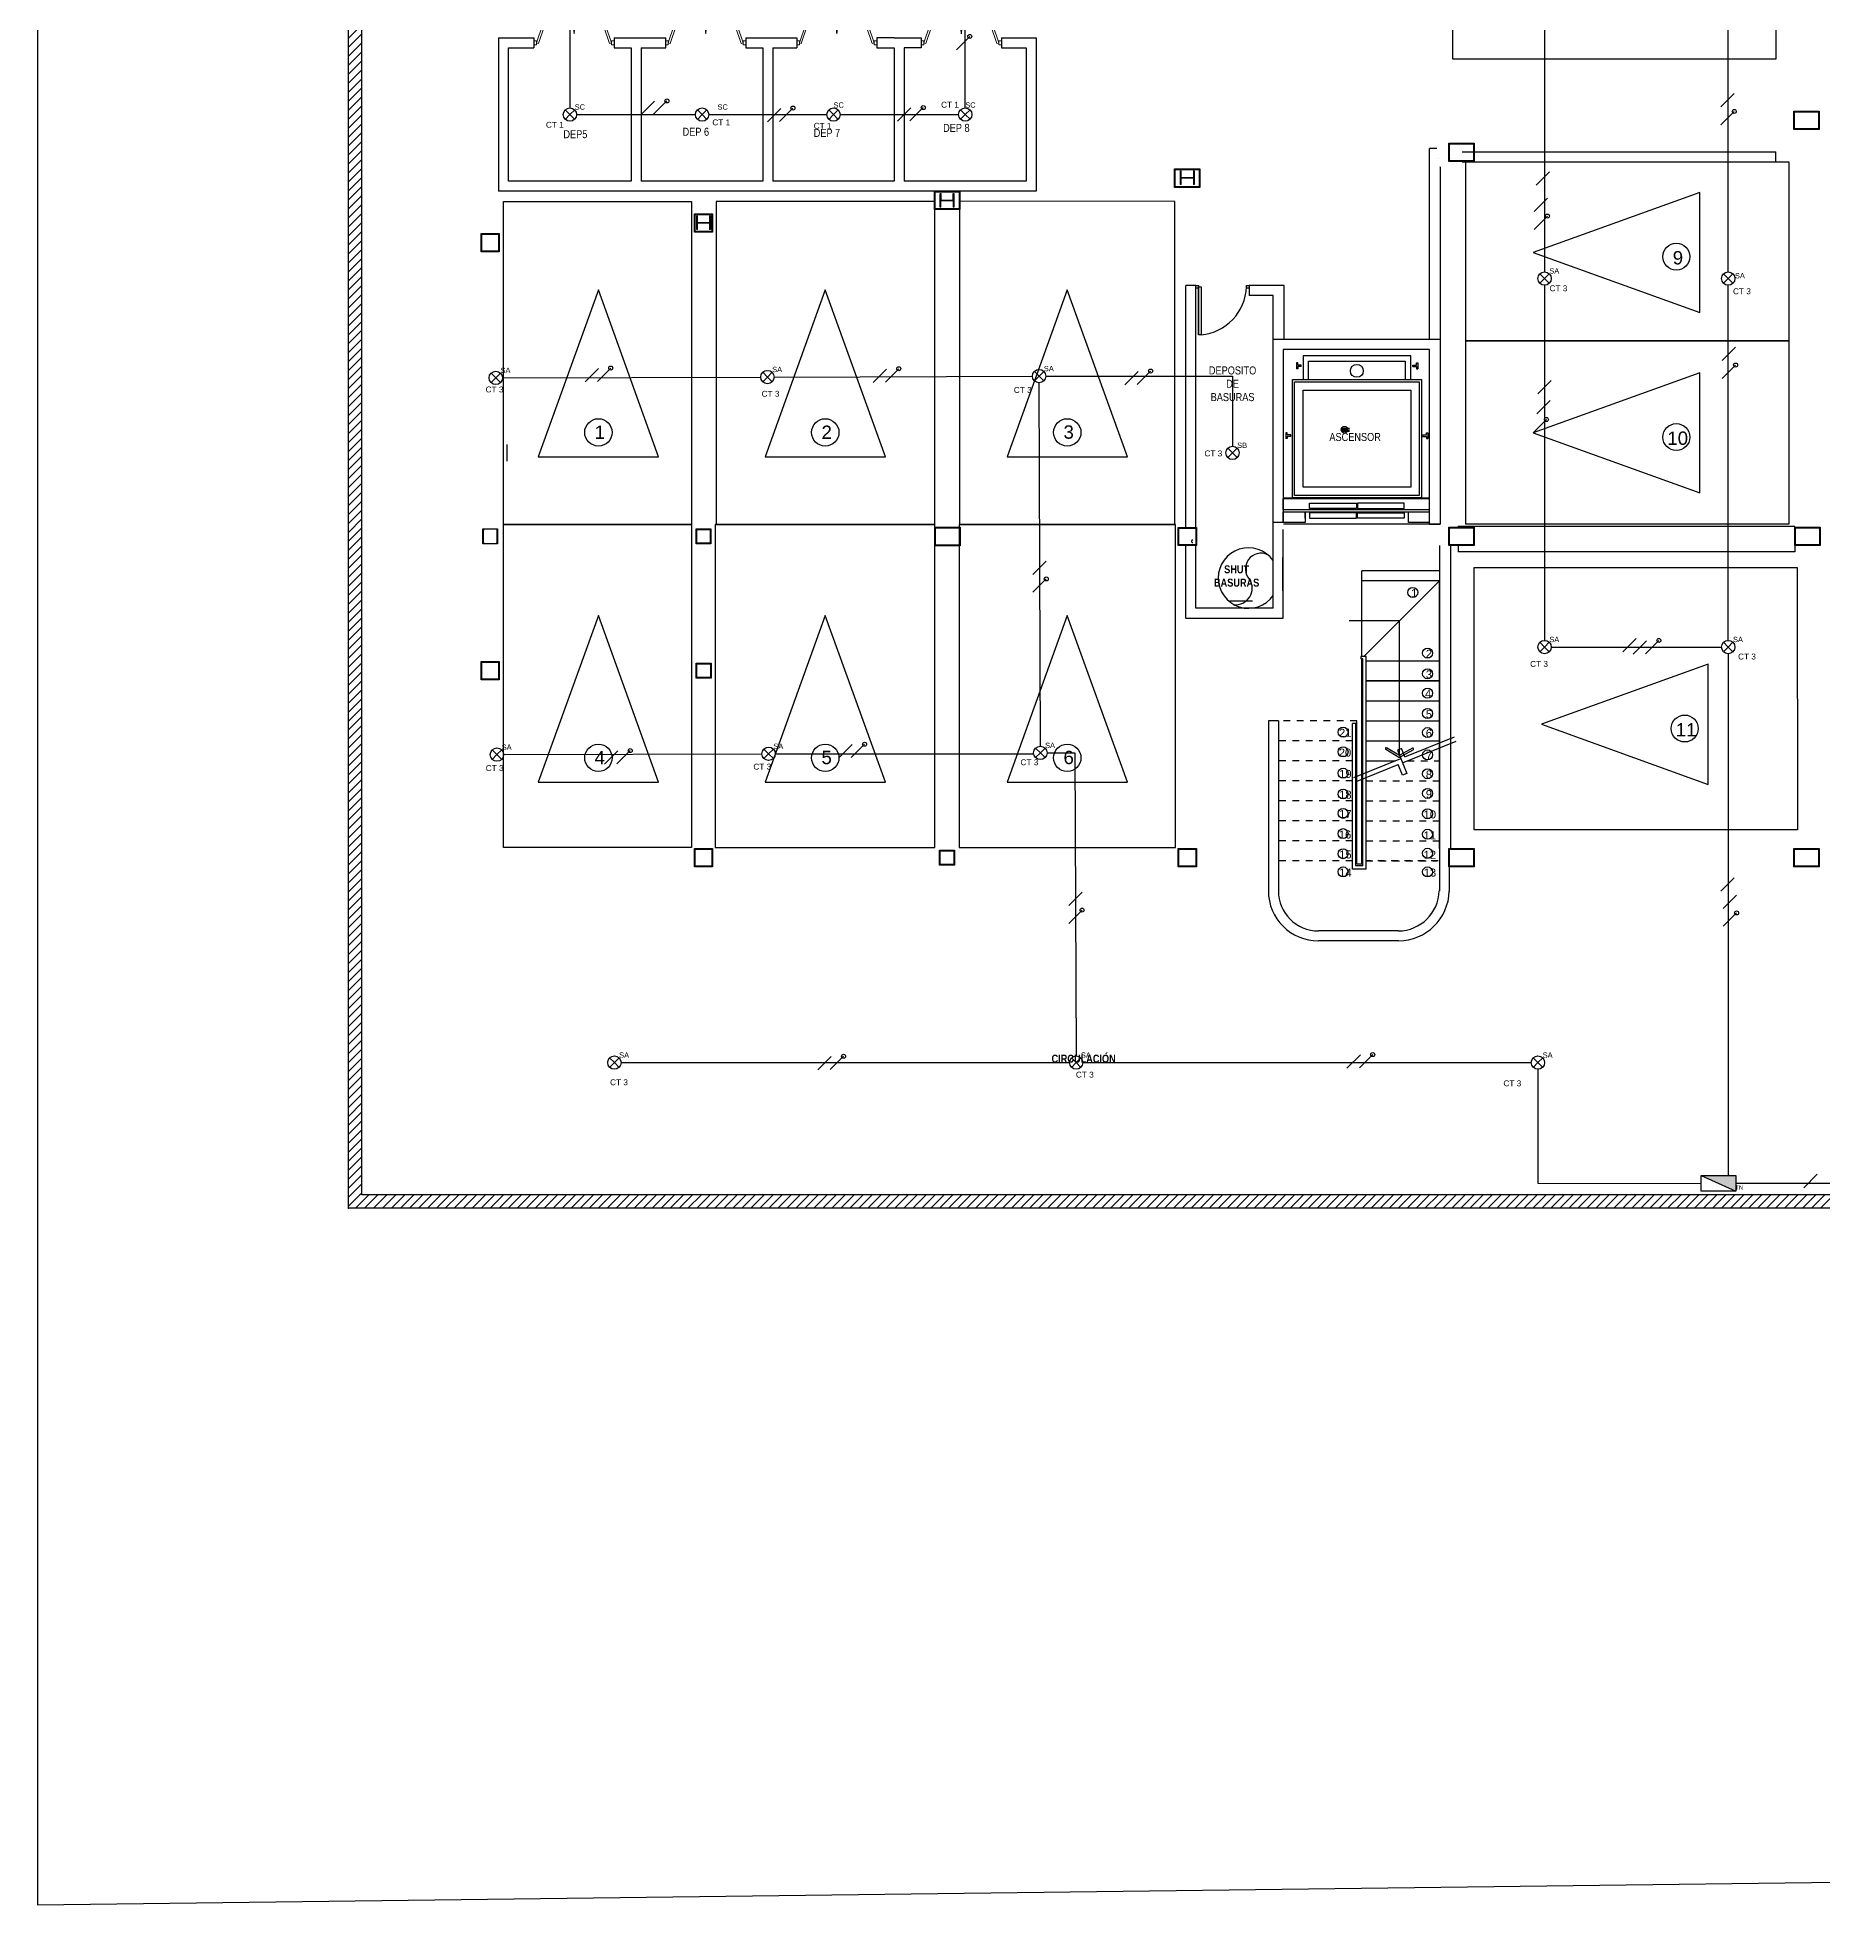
# Model space of a CAD drawing. Header units: metres. Extents: x 0 to 175, y -70 to 21.
# Drawn here: x 13.56 to 40.32, y -69.78 to -41.78 of the extents above; entities that cross this region are included whole.
import ezdxf

# ---------------------------------------------------------------- set-up
doc = ezdxf.new("R2010")
doc.units = ezdxf.units.M
doc.header["$LTSCALE"] = 0.5
doc.linetypes.add('HIDDEN2', pattern=[4.7625, 3.175, -1.5875])
for name, color, linetype in [('CUADRO', 7, 'Continuous'), ('EDIFICIO', 8, 'Continuous'), ('ENCHUFES', 5, 'Continuous'), ('FASES', 7, 'Continuous'), ('LUMINARIA', 1, 'Continuous'), ('PUNTO LUMINARIA', 7, 'Continuous'), ('TABLA', 7, 'Continuous'), ('TABLERO', 7, 'Continuous'), ('TUBERIA-TECHO-PARED', 7, 'Continuous')]:
    doc.layers.add(name, color=color, linetype=linetype)
doc.layers.add('puertas', color=34, linetype='Continuous', lineweight=9)
doc.styles.get("Standard").update_dxf_attribs({"font": 'arial.ttf'})

# ---------------------------------------------------------------- blocks, each defined once
blk = doc.blocks.new('A$C1977046D')
for points in [[(0.583, 0.135), (0.606, 0.037), (0.654, 0.049), (0.591, 0.317), (0.64, 0.328), (0.669, 0.206)], [(1.173, 0.274), (0.631, 0.146)], [(1.161, 0.322), (0.669, 0.206)], [(0.62, 0.195), (0, 0.049)], [(0.583, 0.135), (0.011, 0)]]:
    blk.add_lwpolyline(points)
blk = doc.blocks.new('PUERTA2')
for p, q in [((-0.1, 0.925), (-0.05, 0.925)), ((-0.1, 0.025), (-0.1, 0.925)), ((-0.05, 0.925), (-0.05, 0.025)), ((-0.05, 0.025), (-0.05, 0.925)), ((-1, 0.05), (-0.95, 0.05)), ((-1, 0), (-1, 0.05)), ((-0.95, 0), (-1, 0)), ((-0.95, 0.05), (-0.95, 0.025)), ((-0.95, 0.025), (-0.95, 0)), ((-0.05, 0.025), (-0.1, 0.025)), ((-0.05, 0.05), (0, 0.05)), ((-0.05, 0), (-0.05, 0.05)), ((0, 0), (-0.05, 0)), ((0, 0.05), (0, 0.025)), ((0, 0.025), (0, 0))]:
    blk.add_line(p, q)
blk.add_arc((-0.011, -0.011), 0.94, 95.4546, 177.8185)
blk = doc.blocks.new('pi')
at = {"layer": 'puertas'}
for p, q in [((1300.377, 1044.61), (1300.405, 1044.62)), ((1300.377, 1044.61), (1300.557, 1044.079)), ((1300.405, 1044.62), (1300.586, 1044.089)), ((1301.29, 1044.089), (1301.471, 1044.62)), ((1301.319, 1044.079), (1301.499, 1044.61)), ((1301.499, 1044.61), (1301.471, 1044.62)), ((1301.471, 1044.62), (1301.499, 1044.61)), ((1300.557, 1044.079), (1300.586, 1044.089)), ((1301.29, 1044.089), (1301.319, 1044.079))]:
    blk.add_line(p, q, dxfattribs=at)
for points in [[(1300.338, 1044.641), (1300.377, 1044.641), (1300.377, 1044.58), (1300.338, 1044.58)], [(1301.499, 1044.641), (1301.538, 1044.641), (1301.538, 1044.58), (1301.499, 1044.58)]]:
    blk.add_lwpolyline(points, close=True, dxfattribs=at)
for centre, start, end in [((1300.544, 1044.481), 276.1123, 358.675), ((1301.332, 1044.481), 181.325, 263.8877)]:
    blk.add_arc(centre, 0.394, start, end, dxfattribs=at)
blk = doc.blocks.new('Lampara')
at = {"layer": 'LUMINARIA'}
for q in [(-0.071, 0.071), (-0.071, -0.071), (0.071, 0.071), (0.071, -0.071)]:
    blk.add_line((0, 0), q, dxfattribs=at)
blk.add_circle((0, 0), 0.1, dxfattribs=at)
blk = doc.blocks.new('Tablero')
at = {"layer": 'TABLERO'}
h = blk.add_hatch(color=256, dxfattribs=at)
h.dxf.hatch_style = 1
h.paths.add_polyline_path([(-0.262, 0.12), (0.262, -0.12), (0.262, 0.12)])
blk.add_line((-0.262, 0.12), (0.262, -0.12), dxfattribs=at)
blk.add_lwpolyline([(0.262, -0.12), (-0.262, -0.12), (-0.262, 0.12), (0.262, 0.12)], close=True, dxfattribs=at)
blk = doc.blocks.new('FASE')
at = {"layer": 'FASES', "ltscale": 0.5}
blk.add_line((-0.1, -0.1), (0.1, 0.1), dxfattribs=at)
blk = doc.blocks.new('FASE NEUTRO')
at = {"layer": 'FASES', "ltscale": 0.5}
h = blk.add_hatch(dxfattribs=at)
h.set_pattern_fill('ANGLE', color=256)
h.set_pattern_definition([(0, (0, 0), (0, 6.985), [5.08, -1.905]), (90, (0, 0), (-6.985, 4e-16), [5.08, -1.905])])
h.paths.add_polyline_path([(0.07, 0.1, 1), (0.13, 0.1, 1)])
blk.add_lwpolyline([(-0.1, -0.1), (0.1, 0.1)], dxfattribs=at)
blk.add_circle((0.1, 0.1), 0.03, dxfattribs=at)
blk = doc.blocks.new('Tomacorriente de dos fases con neutro (208V)')
at = {"layer": 'ENCHUFES', "lineweight": 100}
h = blk.add_hatch(color=256, dxfattribs=at)
h.dxf.hatch_style = 1
h.paths.add_polyline_path([(0.045, 0.021), (-0.045, 0.021, 0.109518), (-0.05, 0), (0.05, 0, 0.109518)])
at = {"layer": 'ENCHUFES'}
for p, q in [((-0.05, 0), (0.075, 0)), ((-0.045, 0.021), (0.074, 0.021)), ((-0.045, -0.021), (0.074, -0.021))]:
    blk.add_line(p, q, dxfattribs=at)
blk.add_circle((0, 0), 0.05, dxfattribs=at)

msp = doc.modelspace()

# ---------------------------------------------------------------- hatches: boundary and pattern name
at = {"layer": 'EDIFICIO'}
h = msp.add_hatch(dxfattribs=at)
h.set_pattern_fill('ANSI31', color=252, scale=0.03, style=0)
h.set_pattern_definition([(45, (-696.89562, -1167.36029), (-0.067351921, 0.067351921), [])])
h.paths.add_polyline_path([(49.193, -36.914), (18.225, -36.914), (18.225, -39.746), (18.225, -45.182), (18.225, -59.337), (40.079, -59.337), (54.095, -59.337), (54.095, -42.268, 0.387418)])
h.paths.add_polyline_path([(49.184, -37.114, -0.386911), (53.895, -42.268), (53.895, -59.137), (40.079, -59.137), (18.425, -59.137), (18.425, -45.182), (18.425, -39.746), (18.425, -37.114)], flags=16)

# ---------------------------------------------------------------- linework, layer by layer
at = {"layer": 'CUADRO'}
msp.add_lwpolyline([(13.564, -69.781), (113.57, -68.523), (113.57, -22.983), (13.564, -24.24)], close=True, dxfattribs=at)
at = {"layer": 'EDIFICIO', "color": 252}
for p, q in [((20.477, -41.793), (21.007, -41.793)), ((20.477, -41.793), (20.477, -44.092)), ((20.627, -43.942), (20.627, -41.943)), ((20.627, -41.943), (21.007, -41.943)), ((21.007, -41.793), (21.007, -41.943)), ((22.207, -41.793), (22.981, -41.793)), ((22.207, -41.793), (22.207, -41.943)), ((22.207, -41.943), (22.465, -41.943)), ((22.465, -41.943), (22.465, -43.942)), ((22.615, -41.943), (22.615, -43.942)), ((22.615, -41.943), (22.981, -41.943)), ((22.981, -41.943), (22.981, -41.793)), ((24.181, -41.793), (24.945, -41.793)), ((24.181, -41.793), (24.181, -41.943)), ((24.181, -41.943), (24.439, -41.943)), ((24.181, -41.943), (24.439, -41.943)), ((24.439, -41.943), (24.439, -43.942)), ((24.589, -41.943), (24.589, -43.942)), ((24.589, -41.943), (24.945, -41.943)), ((24.945, -41.793), (24.945, -41.943)), ((26.404, -41.793), (26.145, -41.793)), ((26.145, -41.793), (26.145, -41.943)), ((26.145, -41.943), (26.404, -41.943)), ((26.404, -41.793), (26.554, -41.793)), ((26.404, -41.943), (26.404, -43.942)), ((26.554, -41.793), (26.812, -41.793)), ((26.554, -41.943), (26.554, -43.942)), ((26.812, -41.943), (26.554, -41.943)), ((26.812, -41.793), (26.812, -41.943)), ((28.012, -41.793), (28.534, -41.793)), ((28.012, -41.793), (28.012, -41.943)), ((28.012, -41.943), (28.384, -41.943)), ((28.384, -41.943), (28.384, -43.942)), ((28.534, -41.793), (28.534, -44.092)), ((34.431, -46.317), (34.431, -43.45)), ((34.536, -43.45), (34.431, -43.45)), ((34.916, -43.5), (39.62, -43.5)), ((34.916, -43.65), (39.62, -43.65)), ((39.62, -43.65), (39.62, -43.5)), ((22.465, -43.942), (20.627, -43.942)), ((24.439, -43.942), (22.615, -43.942)), ((26.404, -43.942), (24.589, -43.942)), ((28.384, -43.942), (26.554, -43.942)), ((30.707, -43.885), (30.707, -43.786)), ((30.707, -43.885), (30.707, -43.786)), ((30.707, -43.885), (30.89, -43.885)), ((30.707, -43.99), (30.707, -43.891)), ((30.707, -43.99), (30.707, -43.891)), ((30.707, -43.891), (30.89, -43.891)), ((30.89, -43.786), (30.89, -43.885)), ((30.89, -43.786), (30.89, -43.885)), ((30.89, -43.891), (30.89, -43.99)), ((30.89, -43.891), (30.89, -43.99)), ((34.581, -43.715), (34.581, -43.715)), ((34.591, -46.317), (34.591, -43.725)), ((34.77, -43.698), (34.77, -43.698)), ((28.534, -44.092), (20.477, -44.092)), ((28.534, -44.092), (22.458, -44.092)), ((27.107, -44.128), (27.107, -44.227)), ((27.107, -44.128), (27.107, -44.227)), ((27.107, -44.227), (27.29, -44.227)), ((27.107, -44.332), (27.107, -44.233)), ((27.107, -44.332), (27.107, -44.233)), ((27.107, -44.233), (27.29, -44.233)), ((27.29, -44.227), (27.29, -44.128)), ((27.29, -44.227), (27.29, -44.128)), ((27.29, -44.233), (27.29, -44.332)), ((27.29, -44.233), (27.29, -44.332)), ((27.301, -44.128), (27.301, -44.332)), ((23.457, -44.562), (23.457, -44.463)), ((23.64, -44.463), (23.64, -44.562)), ((27.385, -44.252), (27.385, -44.252)), ((27.385, -44.263), (27.385, -44.263)), ((23.457, -44.562), (23.64, -44.562)), ((23.457, -44.667), (23.457, -44.568)), ((23.457, -44.568), (23.64, -44.568)), ((23.64, -44.568), (23.64, -44.667)), ((30.775, -49.131), (30.775, -45.506)), ((30.925, -45.506), (30.775, -45.506)), ((30.925, -49.131), (30.925, -45.506)), ((31.685, -45.516), (31.685, -45.516)), ((32.252, -45.507), (31.725, -45.506)), ((31.725, -45.506), (31.725, -45.656)), ((32.252, -46.317), (32.252, -45.507)), ((32.086, -45.657), (31.725, -45.656)), ((32.086, -50.345), (32.086, -45.656)), ((34.581, -46.317), (32.086, -46.317)), ((32.236, -46.467), (32.236, -49.059)), ((34.431, -46.467), (32.236, -46.467)), ((34.431, -49.081), (34.431, -46.467)), ((34.591, -49.081), (34.591, -46.317)), ((32.454, -46.663), (32.434, -46.663)), ((32.434, -46.663), (32.434, -46.752)), ((32.454, -46.752), (32.434, -46.752)), ((32.454, -46.697), (32.454, -46.663)), ((32.507, -46.697), (32.454, -46.697)), ((32.507, -46.718), (32.454, -46.718)), ((32.454, -46.718), (32.454, -46.752)), ((32.507, -46.718), (32.507, -46.697)), ((34.178, -46.718), (34.178, -46.697)), ((34.178, -46.697), (34.232, -46.697)), ((34.178, -46.718), (34.232, -46.718)), ((34.232, -46.697), (34.232, -46.663)), ((34.232, -46.663), (34.252, -46.663)), ((34.232, -46.718), (34.232, -46.752)), ((34.232, -46.752), (34.252, -46.752)), ((34.252, -46.663), (34.252, -46.752)), ((32.297, -47.713), (32.277, -47.713)), ((32.277, -47.713), (32.277, -47.801)), ((32.297, -47.801), (32.277, -47.801)), ((32.297, -47.746), (32.297, -47.713)), ((32.351, -47.746), (32.297, -47.746)), ((32.351, -47.767), (32.297, -47.767)), ((32.297, -47.767), (32.297, -47.801)), ((32.351, -47.767), (32.351, -47.746)), ((34.33, -47.746), (34.384, -47.746)), ((34.33, -47.767), (34.33, -47.746)), ((34.33, -47.767), (34.384, -47.767)), ((34.384, -47.746), (34.384, -47.713)), ((34.384, -47.713), (34.404, -47.713)), ((34.384, -47.767), (34.384, -47.801)), ((34.384, -47.801), (34.404, -47.801)), ((34.404, -47.713), (34.404, -47.801)), ((20.6, -47.887), (20.6, -48.138)), ((32.236, -48.865), (32.236, -48.704)), ((34.429, -48.865), (34.429, -48.704)), ((32.236, -49.059), (32.236, -48.897)), ((32.236, -49.059), (32.236, -48.897)), ((32.567, -48.995), (32.567, -48.897)), ((32.567, -48.897), (32.567, -49.059)), ((34.115, -49.059), (34.115, -48.897)), ((34.429, -49.059), (34.429, -48.897)), ((34.429, -49.059), (34.429, -48.897)), ((20.452, -49.165), (20.452, -49.369)), ((20.452, -49.165), (20.452, -49.369)), ((32.236, -49.059), (32.086, -49.059)), ((32.235, -50.495), (32.235, -49.162)), ((34.591, -49.081), (32.242, -49.084)), ((34.433, -49.081), (34.431, -49.081)), ((34.431, -49.081), (34.581, -49.081)), ((34.856, -49.129), (34.856, -49.119)), ((39.903, -49.119), (34.857, -49.119)), ((39.903, -49.129), (39.903, -49.119)), ((20.441, -49.369), (20.452, -49.369)), ((20.441, -49.369), (20.452, -49.369)), ((30.775, -50.495), (30.775, -49.405)), ((30.925, -50.345), (30.925, -49.405)), ((34.576, -49.405), (34.576, -53.947)), ((34.742, -49.405), (34.742, -53.947)), ((34.856, -49.405), (34.856, -49.5)), ((39.903, -49.5), (34.856, -49.5)), ((39.903, -49.405), (39.903, -49.5)), ((32.224, -49.585), (32.224, -50.081)), ((34.576, -49.781), (33.412, -49.781)), ((33.412, -49.931), (33.412, -49.781)), ((33.412, -51.065), (33.412, -49.931)), ((34.576, -49.931), (33.412, -49.931)), ((33.442, -51.065), (34.576, -49.931)), ((34.576, -53.947), (34.576, -49.931)), ((32.086, -50.345), (30.925, -50.345)), ((30.775, -50.495), (32.235, -50.495)), ((32.225, -50.432), (32.225, -50.432)), ((32.235, -50.422), (32.235, -50.422)), ((33.976, -50.531), (33.226, -50.531)), ((33.976, -50.531), (33.976, -52.549)), ((33.481, -51.065), (33.397, -51.065)), ((33.397, -51.065), (33.397, -51.1)), ((33.431, -51.1), (33.397, -51.1)), ((33.412, -54.177), (33.412, -51.1)), ((33.412, -51.131), (33.431, -51.131)), ((33.431, -54.205), (33.431, -51.1)), ((33.481, -54.255), (33.481, -51.065)), ((33.481, -51.131), (34.576, -51.131)), ((33.431, -51.431), (33.412, -51.431)), ((33.481, -51.431), (34.576, -51.431)), ((33.481, -51.431), (34.576, -51.431)), ((33.481, -51.431), (34.576, -51.431)), ((34.576, -51.431), (33.481, -51.431)), ((33.412, -51.731), (33.431, -51.731)), ((33.481, -51.731), (34.576, -51.731)), ((32.164, -52.031), (32.014, -52.031)), ((33.273, -54.255), (33.273, -52.071)), ((33.323, -52.071), (33.273, -52.071)), ((33.323, -54.205), (33.323, -52.071)), ((33.341, -54.177), (33.341, -52.031)), ((33.412, -52.031), (33.431, -52.031)), ((33.481, -52.031), (34.576, -52.031)), ((33.412, -52.331), (33.431, -52.331)), ((33.481, -52.331), (34.576, -52.331)), ((33.412, -52.631), (33.431, -52.631)), ((33.481, -52.631), (33.918, -52.631)), ((33.412, -52.931), (33.431, -52.931)), ((33.412, -53.231), (33.431, -53.231)), ((33.412, -53.531), (33.431, -53.531)), ((33.341, -53.831), (33.323, -53.831)), ((33.412, -53.831), (33.431, -53.831)), ((33.412, -53.831), (33.431, -53.831)), ((33.481, -54.255), (33.273, -54.255)), ((33.323, -54.131), (33.341, -54.131)), ((33.431, -54.205), (33.323, -54.205)), ((33.341, -54.177), (33.412, -54.177)), ((33.412, -54.131), (33.431, -54.131)), ((33.412, -54.131), (33.431, -54.131)), ((33.412, -54.131), (33.431, -54.131)), ((33.412, -54.131), (33.431, -54.131)), ((34.726, -54.586), (34.726, -54.222))]:
    msp.add_line(p, q, dxfattribs=at)
at = {"layer": 'EDIFICIO', "color": 252, "ltscale": 0.05}
for p, q in [((34.559, -43.603), (34.559, -43.603)), ((34.74, -43.603), (34.74, -43.603))]:
    msp.add_line(p, q, dxfattribs=at)
at = {"layer": 'EDIFICIO', "color": 252, "linetype": 'Continuous'}
msp.add_line((32.014, -52.031), (32.014, -54.137), dxfattribs=at)
at = {"layer": 'EDIFICIO', "color": 252, "linetype": 'Continuous', "ltscale": 0.03}
for p, q in [((32.164, -52.031), (32.164, -54.131)), ((34.576, -53.947), (34.576, -54.581)), ((32.014, -54.131), (32.014, -54.581)), ((32.164, -54.131), (32.164, -54.581)), ((33.964, -55.181), (32.764, -55.181)), ((33.964, -55.331), (32.764, -55.331))]:
    msp.add_line(p, q, dxfattribs=at)
at = {"layer": 'EDIFICIO', "color": 252, "linetype": 'HIDDEN2', "ltscale": 0.03}
for p, q in [((33.341, -52.031), (32.164, -52.031)), ((33.273, -52.331), (32.164, -52.331)), ((33.341, -52.331), (33.323, -52.331)), ((33.273, -52.631), (32.164, -52.631)), ((33.273, -52.631), (32.164, -52.631)), ((33.341, -52.631), (33.323, -52.631)), ((34.1, -52.631), (34.576, -52.631)), ((33.273, -52.931), (32.164, -52.931)), ((33.481, -52.931), (34.576, -52.931)), ((33.273, -53.231), (32.164, -53.231)), ((33.481, -53.231), (34.576, -53.231)), ((33.273, -53.531), (32.164, -53.531)), ((33.481, -53.531), (34.576, -53.531)), ((33.273, -53.831), (32.164, -53.831)), ((33.481, -53.831), (34.576, -53.831)), ((33.273, -54.131), (32.164, -54.131)), ((34.556, -54.131), (33.481, -54.131)), ((33.481, -54.131), (34.545, -54.131))]:
    msp.add_line(p, q, dxfattribs=at)
at = {"layer": 'EDIFICIO', "color": 252, "ltscale": 0.6}
for p, q in [((33.341, -54.131), (33.323, -54.131)), ((33.431, -54.131), (33.412, -54.131)), ((33.431, -54.131), (33.412, -54.131))]:
    msp.add_line(p, q, dxfattribs=at)
at = {"layer": 'EDIFICIO', "color": 252}
msp.add_lwpolyline([(54.095, -42.268), (54.095, -59.337), (40.079, -59.337), (18.225, -59.337), (18.225, -45.182), (18.225, -39.746), (18.225, -36.914), (49.193, -36.914, -0.387418), (54.095, -42.268)], format="xyb", dxfattribs=at)
msp.add_lwpolyline([(54.095, -42.268), (54.095, -59.337), (40.079, -59.337), (18.225, -59.337), (18.225, -45.182), (18.225, -39.746), (18.225, -36.914), (49.193, -36.914, -0.387418), (54.095, -42.268)], format="xyb", dxfattribs=at)
msp.add_lwpolyline([(54.095, -42.268), (54.095, -59.337), (40.079, -59.337), (18.225, -59.337), (18.225, -45.182), (18.225, -39.746), (18.225, -36.914), (49.193, -36.914, -0.387418), (54.095, -42.268)], format="xyb", dxfattribs=at)
for points in [[(53.895, -42.268), (53.895, -59.137), (40.079, -59.137), (18.425, -59.137), (18.425, -45.182), (18.425, -39.746), (18.425, -37.114), (49.184, -37.114, -0.386911)], [(33.773, -52.456), (33.97, -52.576, 0.267949), (33.982, -52.576), (34.184, -52.466, 0.414214), (34.189, -52.449), (34.189, -52.449, 0.414214), (34.172, -52.444), (33.983, -52.547, -0.267949), (33.97, -52.547), (33.786, -52.435, 0.414214), (33.769, -52.439), (33.769, -52.439, 0.414214)]]:
    msp.add_lwpolyline(points, format="xyb", close=True, dxfattribs=at)
for points in [[(34.777, -42.114), (34.777, -39.614), (39.62, -39.614), (39.62, -42.114)], [(40.27, -43.166), (39.89, -43.166), (39.89, -42.89), (40.27, -42.89)], [(35.097, -43.645), (34.717, -43.645), (34.717, -43.369), (35.097, -43.369)], [(34.972, -46.336), (34.972, -43.65), (39.815, -43.65), (39.815, -46.336)], [(30.988, -44.034), (30.608, -44.034), (30.608, -43.758), (30.988, -43.758)], [(27.389, -44.367), (27.009, -44.367), (27.009, -44.091), (27.389, -44.091)], [(27.389, -44.367), (27.009, -44.367), (27.009, -44.091), (27.389, -44.091)], [(35.98, -45.01), (38.48, -45.91), (38.48, -44.11)], [(20.548, -44.245), (23.37, -44.245), (23.37, -49.088), (20.548, -49.088)], [(23.412, -44.43), (23.685, -44.43), (23.685, -44.704), (23.412, -44.704)], [(23.412, -44.43), (23.685, -44.43), (23.685, -44.704), (23.412, -44.704)], [(27.015, -44.245), (23.735, -44.245), (23.735, -49.088), (27.015, -49.088)], [(30.614, -44.245), (27.383, -44.243), (27.383, -49.087), (30.614, -49.087)], [(20.213, -44.726), (20.486, -44.726), (20.486, -45), (20.213, -45)], [(20.213, -44.726), (20.486, -44.726), (20.486, -45), (20.213, -45)], [(21.972, -45.572), (21.072, -48.072), (22.872, -48.072)], [(25.373, -45.572), (24.473, -48.072), (26.273, -48.072)], [(29, -45.572), (28.1, -48.072), (29.9, -48.072)], [(34.972, -49.083), (34.972, -46.336), (39.815, -46.336), (39.815, -49.083)], [(32.374, -46.915), (34.308, -46.915), (34.308, -48.688), (32.374, -48.688)], [(32.406, -46.947), (34.276, -46.947), (34.276, -48.656), (32.406, -48.656)], [(35.98, -47.714), (38.48, -48.614), (38.48, -46.814)], [(32.535, -47.076), (34.147, -47.076), (34.147, -48.527), (32.535, -48.527)], [(32.632, -48.768), (33.333, -48.768), (33.333, -48.847), (32.632, -48.847)], [(32.632, -48.995), (33.333, -48.995), (33.333, -48.915), (32.632, -48.915)], [(34.05, -48.768), (33.349, -48.768), (33.349, -48.847), (34.05, -48.847)], [(34.05, -48.995), (33.349, -48.995), (33.349, -48.915), (34.05, -48.915)], [(20.238, -49.155), (20.462, -49.155), (20.462, -49.379), (20.238, -49.379)], [(20.548, -49.088), (23.37, -49.088), (23.37, -53.931), (20.548, -53.931)], [(23.436, -49.155), (23.66, -49.155), (23.66, -49.379), (23.436, -49.379)], [(23.446, -49.165), (23.65, -49.165), (23.65, -49.369), (23.446, -49.369)], [(27.015, -49.088), (23.725, -49.088), (23.725, -53.931), (27.015, -53.931)], [(27.394, -49.406), (27.014, -49.406), (27.014, -49.13), (27.394, -49.13)], [(30.62, -49.087), (27.38, -49.087), (27.38, -53.931), (30.62, -53.931)], [(30.936, -49.405), (30.663, -49.405), (30.663, -49.131), (30.936, -49.131)], [(30.936, -49.405), (30.663, -49.405), (30.663, -49.131), (30.936, -49.131)], [(35.097, -49.405), (34.717, -49.405), (34.717, -49.129), (35.097, -49.129)], [(40.283, -49.405), (39.903, -49.405), (39.903, -49.129), (40.283, -49.129)], [(35.098, -53.665), (35.098, -49.732), (39.941, -49.732), (39.943, -53.664)], [(21.972, -50.452), (21.072, -52.952), (22.872, -52.952)], [(25.373, -50.452), (24.473, -52.952), (26.273, -52.952)], [(29, -50.452), (28.1, -52.952), (29.9, -52.952)], [(20.214, -51.142), (20.487, -51.142), (20.487, -51.416), (20.214, -51.416)], [(20.214, -51.142), (20.487, -51.142), (20.487, -51.416), (20.214, -51.416)], [(23.437, -51.167), (23.661, -51.167), (23.661, -51.391), (23.437, -51.391)], [(23.447, -51.177), (23.651, -51.177), (23.651, -51.381), (23.447, -51.381)], [(36.106, -52.084), (38.606, -52.984), (38.606, -51.184)], [(23.412, -53.947), (23.685, -53.947), (23.685, -54.221), (23.412, -54.221)], [(23.412, -53.947), (23.685, -53.947), (23.685, -54.221), (23.412, -54.221)], [(23.412, -53.947), (23.685, -53.947), (23.685, -54.221), (23.412, -54.221)], [(27.087, -53.973), (27.311, -53.973), (27.311, -54.197), (27.087, -54.197)], [(27.097, -53.983), (27.301, -53.983), (27.301, -54.187), (27.097, -54.187)], [(30.663, -53.946), (30.936, -53.946), (30.936, -54.22), (30.663, -54.22)], [(30.663, -53.946), (30.936, -53.946), (30.936, -54.22), (30.663, -54.22)], [(30.663, -53.946), (30.936, -53.946), (30.936, -54.22), (30.663, -54.22)], [(30.663, -53.946), (30.936, -53.946), (30.936, -54.22), (30.663, -54.22)], [(35.097, -54.222), (34.717, -54.222), (34.717, -53.946), (35.097, -53.946)], [(40.27, -54.222), (39.89, -54.222), (39.89, -53.946), (40.27, -53.946)]]:
    msp.add_lwpolyline(points, close=True, dxfattribs=at)
for points in [[(40.26, -43.156), (39.9, -43.156), (39.9, -42.9), (40.26, -42.9), (40.26, -43.156)], [(35.087, -43.635), (34.727, -43.635), (34.727, -43.379), (35.087, -43.379), (35.087, -43.635)], [(30.978, -44.024), (30.618, -44.024), (30.618, -43.768), (30.978, -43.768), (30.978, -44.024)], [(30.707, -43.99), (30.697, -43.99), (30.697, -43.786), (30.707, -43.786)], [(30.89, -43.786), (30.901, -43.786), (30.901, -43.99), (30.89, -43.99)], [(27.379, -44.357), (27.019, -44.357), (27.019, -44.101), (27.379, -44.101), (27.379, -44.357)], [(27.379, -44.357), (27.019, -44.357), (27.019, -44.101), (27.379, -44.101), (27.379, -44.357)], [(27.107, -44.332), (27.097, -44.332), (27.097, -44.128), (27.107, -44.128)], [(27.29, -44.128), (27.301, -44.128), (27.301, -44.332), (27.29, -44.332)], [(23.422, -44.44), (23.675, -44.44), (23.675, -44.694), (23.422, -44.694), (23.422, -44.44)], [(23.422, -44.44), (23.675, -44.44), (23.675, -44.694), (23.422, -44.694), (23.422, -44.44)], [(23.457, -44.667), (23.447, -44.667), (23.447, -44.463), (23.457, -44.463)], [(23.64, -44.463), (23.651, -44.463), (23.651, -44.667), (23.64, -44.667)], [(20.223, -44.736), (20.476, -44.736), (20.476, -44.99), (20.223, -44.99), (20.223, -44.736)], [(20.223, -44.736), (20.476, -44.736), (20.476, -44.99), (20.223, -44.99), (20.223, -44.736)], [(34.147, -46.915), (34.147, -46.559), (32.535, -46.559), (32.535, -46.915)], [(32.616, -46.915), (32.616, -46.64), (34.066, -46.64), (34.066, -46.915)], [(32.236, -48.688), (34.429, -48.688)], [(34.429, -48.704), (34.115, -48.704), (32.567, -48.704), (32.236, -48.704)], [(32.236, -48.865), (34.429, -48.865)], [(32.236, -48.897), (34.429, -48.897)], [(20.259, -49.369), (20.248, -49.369), (20.248, -49.165), (20.259, -49.165)], [(23.639, -49.165), (23.65, -49.165), (23.65, -49.369), (23.639, -49.369)], [(23.639, -49.165), (23.65, -49.165), (23.65, -49.369), (23.639, -49.369)], [(27.384, -49.396), (27.024, -49.396), (27.024, -49.14), (27.384, -49.14), (27.384, -49.396)], [(30.926, -49.395), (30.673, -49.395), (30.673, -49.141), (30.926, -49.141), (30.926, -49.395)], [(30.926, -49.395), (30.673, -49.395), (30.673, -49.141), (30.926, -49.141), (30.926, -49.395)], [(32.567, -49.059), (32.236, -49.059)], [(34.429, -49.059), (34.115, -49.059)], [(34.429, -49.059), (34.115, -49.059)], [(35.087, -49.395), (34.727, -49.395), (34.727, -49.139), (35.087, -49.139), (35.087, -49.395)], [(35.087, -49.395), (34.727, -49.395), (34.727, -49.139), (35.087, -49.139), (35.087, -49.395)], [(40.273, -49.395), (39.913, -49.395), (39.913, -49.139), (40.273, -49.139), (40.273, -49.395)], [(40.273, -49.395), (39.913, -49.395), (39.913, -49.139), (40.273, -49.139), (40.273, -49.395)], [(40.273, -49.395), (39.913, -49.395), (39.913, -49.139), (40.273, -49.139), (40.273, -49.395)], [(20.224, -51.152), (20.477, -51.152), (20.477, -51.406), (20.224, -51.406), (20.224, -51.152)], [(20.224, -51.152), (20.477, -51.152), (20.477, -51.406), (20.224, -51.406), (20.224, -51.152)], [(23.422, -53.957), (23.675, -53.957), (23.675, -54.211), (23.422, -54.211), (23.422, -53.957)], [(23.422, -53.957), (23.675, -53.957), (23.675, -54.211), (23.422, -54.211), (23.422, -53.957)], [(30.673, -53.956), (30.926, -53.956), (30.926, -54.21), (30.673, -54.21), (30.673, -53.956)], [(30.673, -53.956), (30.926, -53.956), (30.926, -54.21), (30.673, -54.21), (30.673, -53.956)], [(30.673, -53.956), (30.926, -53.956), (30.926, -54.21), (30.673, -54.21), (30.673, -53.956)], [(35.087, -54.212), (34.727, -54.212), (34.727, -53.956), (35.087, -53.956), (35.087, -54.212)], [(40.26, -54.212), (39.9, -54.212), (39.9, -53.956), (40.26, -53.956), (40.26, -54.212)]]:
    msp.add_lwpolyline(points, dxfattribs=at)
for centre, radius in [((38.128, -45.073), 0.202), ((33.34, -46.785), 0.0967), ((21.972, -47.707), 0.205), ((25.373, -47.707), 0.205), ((29, -47.707), 0.205), ((38.128, -47.778), 0.202), ((38.254, -52.147), 0.202), ((21.972, -52.587), 0.205), ((25.373, -52.587), 0.205), ((29, -52.587), 0.205)]:
    msp.add_circle(centre, radius, dxfattribs=at)
at = {"layer": 'EDIFICIO', "color": 252, "linetype": 'ByBlock'}
for centre in [(34.178, -50.107), (34.4, -51.016), (34.4, -51.326), (34.4, -51.617), (34.4, -51.922), (33.133, -52.201), (34.4, -52.208), (33.133, -52.497), (34.4, -52.543), (33.133, -52.817), (33.133, -52.817), (34.4, -52.826), (33.133, -53.129), (33.133, -53.129), (34.4, -53.12), (33.133, -53.419), (33.133, -53.419), (34.4, -53.425), (33.133, -53.723), (33.133, -53.723), (34.4, -53.732), (33.133, -54.024), (33.133, -54.024), (34.4, -54.017), (33.133, -54.297), (34.4, -54.297)]:
    msp.add_circle(centre, 0.0748, dxfattribs=at)
at = {"layer": 'EDIFICIO', "color": 252}
for centre, radius, start, end in [((30.878, -49.339), 0.0186, 78.2165, 281.7835), ((31.715, -49.891), 0.454, 35.1549, 324.8451), ((31.905, -49.754), 0.235, 64.8034, 222.605), ((31.524, -50.045), 0.247, 263.9553, 32.4495), ((31.527, -151.107), 100.868, 89.85762, 90.05073)]:
    msp.add_arc(centre, radius, start, end, dxfattribs=at)
at = {"layer": 'EDIFICIO', "color": 252, "linetype": 'Continuous', "ltscale": 0.03}
for centre, radius, start, end in [((32.764, -54.581), 0.75, 180, 270), ((32.764, -54.581), 0.6, 180, 270), ((33.955, -54.561), 0.621, 270.7897, 358.0931), ((33.955, -54.561), 0.771, 270.7897, 358.0931)]:
    msp.add_arc(centre, radius, start, end, dxfattribs=at)
at = {"layer": 'PUNTO LUMINARIA'}
for p in [(21.546, -42.943, 2.87), (23.527, -42.943, 2.87), (25.496, -42.943, 2.87), (27.471, -42.942), (36.153, -45.401, 2.924), (38.906, -45.401, 2.924), (20.434, -46.89, 2.924), (24.506, -46.877, 2.924), (28.578, -46.864, 2.924), (36.153, -50.925, 2.924), (38.906, -50.925, 2.924), (20.452, -52.539, 2.924), (24.524, -52.526, 2.924), (28.596, -52.513, 2.924), (22.212, -57.156, 2.924), (29.133, -57.156, 2.924), (36.054, -57.156, 2.924), (18.225, -59.337, 3.2)]:
    msp.add_point(p, dxfattribs=at)
at = {"layer": 'TUBERIA-TECHO-PARED', "ltscale": 0.5}
for p, q in [((21.646, -42.943, 2.87), (23.427, -42.943, 2.87)), ((23.627, -42.943, 2.87), (25.396, -42.943, 2.87)), ((25.596, -42.943, 2.87), (27.371, -42.942))]:
    msp.add_line(p, q, dxfattribs=at)
at = {"layer": 'TUBERIA-TECHO-PARED', "ltscale": 0.5, "elevation": 2.924}
for points in [[(36.153, -39.976), (36.153, -45.301)], [(38.906, -45.301), (38.906, -39.976)], [(21.25, -40.43), (21.546, -40.43), (21.546, -42.843)], [(36.153, -45.501), (36.153, -50.825)], [(38.906, -50.825), (38.906, -45.501)], [(20.534, -46.89), (24.406, -46.877)], [(24.606, -46.877), (28.478, -46.864)], [(28.596, -52.413), (28.578, -46.964)], [(28.678, -46.864), (31.476, -46.864), (31.476, -47.915)], [(36.253, -50.925), (38.806, -50.925)], [(38.906, -51.025), (38.906, -58.847)], [(20.552, -52.539), (24.424, -52.526)], [(24.624, -52.526), (28.496, -52.526)], [(28.696, -52.513), (29.114, -52.513), (29.133, -57.056)], [(22.312, -57.156), (29.033, -57.156)], [(29.233, -57.156), (35.954, -57.156)], [(36.054, -57.256), (36.054, -58.963), (38.501, -58.966)], [(42.975, -57.256), (42.975, -58.967), (39.02, -58.966)]]:
    msp.add_lwpolyline(points, dxfattribs=at)
at = {"layer": 'TUBERIA-TECHO-PARED', "ltscale": 0.5}
msp.add_lwpolyline([(27.471, -42.842), (27.471, -40.43), (27.046, -40.43)], dxfattribs=at)

# ---------------------------------------------------------------- block references
at = {"layer": 'EDIFICIO', "color": 252, "xscale": -1, "rotation": 180}
for p in [(-1279.331, 1002.742), (-1277.357, 1002.742), (-1275.393, 1002.742), (-1273.526, 1002.742)]:
    msp.add_blockref('pi', p, dxfattribs=at)
at = {"layer": 'EDIFICIO', "color": 252}
for name, p, xscale, yscale, zscale, rotation in [('PUERTA2', (30.925, -45.506), 0.7999999999997272, 0.7999999999997272, 0.7999999999997272, 180), ('A$C1977046D', (34.819, -52.271), 1.365000000000008, 1.365000000000008, 1.365000000000008, 188.714916046796)]:
    msp.add_blockref(name, p, dxfattribs=dict(at, xscale=xscale, yscale=yscale, zscale=zscale, rotation=rotation))
at = {"layer": 'FASES', "ltscale": 0.5}
for name, p in [('FASE NEUTRO', (27.439, -41.871, 2.51)), ('FASE', (22.715, -42.843)), ('FASE NEUTRO', (22.9, -42.838)), ('FASE NEUTRO', (24.789, -42.944)), ('FASE NEUTRO', (26.742, -42.938)), ('FASE', (38.896, -42.728)), ('FASE', (24.605, -42.949)), ('FASE', (26.557, -42.943)), ('FASE NEUTRO', (38.896, -42.996, 2.51)), ('FASE', (36.129, -43.903)), ('FASE', (36.096, -44.296)), ('FASE NEUTRO', (36.096, -44.564, 2.51)), ('FASE', (38.916, -46.529)), ('FASE', (21.873, -46.848)), ('FASE NEUTRO', (22.057, -46.843)), ('FASE NEUTRO', (26.375, -46.853)), ('FASE NEUTRO', (38.916, -46.797, 2.51)), ('FASE', (26.19, -46.858)), ('FASE', (29.964, -46.892)), ('FASE NEUTRO', (30.148, -46.887)), ('FASE', (36.153, -47.027)), ('FASE', (36.137, -47.33)), ('FASE NEUTRO', (36.08, -47.614, 2.51)), ('FASE', (28.585, -49.736)), ('FASE NEUTRO', (28.585, -50.005, 2.51)), ('FASE', (37.426, -50.898)), ('FASE', (37.582, -50.931)), ('FASE NEUTRO', (37.766, -50.927)), ('FASE NEUTRO', (25.862, -52.482)), ('FASE', (22.164, -52.584)), ('FASE NEUTRO', (22.349, -52.579)), ('FASE', (25.677, -52.487)), ('FASE', (38.893, -54.484)), ('FASE', (29.122, -54.701)), ('FASE NEUTRO', (29.122, -54.97, 2.51)), ('FASE', (38.932, -54.744)), ('FASE NEUTRO', (38.932, -55.012, 2.51)), ('FASE', (25.362, -57.166)), ('FASE NEUTRO', (25.547, -57.161)), ('FASE', (33.292, -57.141)), ('FASE NEUTRO', (33.477, -57.136)), ('FASE', (40.137, -58.931))]:
    msp.add_blockref(name, p, dxfattribs=at)
at = {"layer": 'LUMINARIA'}
for p in [(21.546, -42.943, 2.87), (23.527, -42.943, 2.87), (25.496, -42.943, 2.87), (27.471, -42.942), (36.153, -45.401, 2.924), (38.906, -45.401, 2.924), (20.434, -46.89, 2.924), (24.506, -46.877, 2.924), (28.578, -46.864, 2.924), (31.476, -48.015), (36.153, -50.925, 2.924), (38.906, -50.925, 2.924), (20.452, -52.539, 2.924), (24.524, -52.526, 2.924), (28.596, -52.513, 2.924), (22.212, -57.156, 2.924), (29.133, -57.156, 2.924), (36.054, -57.156, 2.924)]:
    msp.add_blockref('Lampara', p, dxfattribs=at)
at = {"layer": 'TABLA', "xscale": 0.990470253042132, "yscale": 0.990470253042132, "zscale": 0.990470253042132}
msp.add_blockref('Tablero', (38.761, -58.966), dxfattribs=at)
at = {"layer": 'TABLERO'}
msp.add_blockref('Tomacorriente de dos fases con neutro (208V)', (33.156, -47.667), dxfattribs=at)

# ---------------------------------------------------------------- texts
at = {"layer": 'EDIFICIO', "color": 252}
for s, insert, char_height, width, attachment_point in [('{\\fArial Narrow|b0|i0|c0|p34;DEP 8}', (27.139, -43.204), 0.12, 0.59583, 7), ('{\\fArial Narrow|b0|i0|c0|p34;DEP5}', (21.448, -43.298), 0.12, 0.61063, 7), ('{\\fArial Narrow|b0|i0|c0|p34;DEP 6}', (23.234, -43.262), 0.12, 0.6481, 7), ('{\\fArial Narrow|b0|i0|c0|p34;DEP 7}', (25.199, -43.277), 0.12, 0.672, 7), ('9', (38.074, -45.192), 0.2, 0.14894, 7), ('{\\fArial Narrow|b0|i0|c0|p34;DEPOSITO DE BASURAS }', (31.477, -46.979), 0.12, 0.86959, 5), ('1', (21.915, -47.805), 0.2, 0.14894, 7), ('2', (25.316, -47.805), 0.2, 0.14894, 7), ('3', (28.943, -47.805), 0.2, 0.14894, 7), ('{\\fArial Narrow|b0|i0|c0|p34;ASCENSOR }', (33.314, -47.777), 0.12, 0.86959, 5), ('10', (37.993, -47.897), 0.2, 0.14894, 7), ('{\\fArial Narrow|b1|i0|c0|p34;SHUT BASURAS}', (31.538, -49.861), 0.12, 0.73584, 5), ('11', (38.119, -52.266), 0.2, 0.14894, 7), ('4', (21.915, -52.684), 0.2, 0.14894, 7), ('5', (25.316, -52.684), 0.2, 0.14894, 7), ('6', (28.943, -52.684), 0.2, 0.14894, 7), ('{\\fArial Narrow|b1|i0|c0|p34;CIRCULACIÓN}', (29.245, -57.098), 0.12, 0.95878, 5)]:
    msp.add_mtext(s, dxfattribs=dict(at, insert=insert, char_height=char_height, width=width, attachment_point=attachment_point))
at = {"layer": 'EDIFICIO', "color": 252, "linetype": 'ByBlock', "char_height": 0.12, "width": 0.47977, "attachment_point": 1}
for s, insert in [('1', (34.152, -50.057)), ('2', (34.373, -50.966)), ('3', (34.373, -51.276)), ('4', (34.361, -51.567)), ('5', (34.373, -51.872)), ('21', (33.073, -52.151)), ('6', (34.373, -52.158)), ('20', (33.069, -52.448)), ('7', (34.373, -52.493)), ('19', (33.075, -52.768)), ('8', (34.373, -52.776)), ('13', (33.075, -53.079)), ('18', (33.075, -53.079)), ('9', (34.373, -53.07)), ('17', (33.075, -53.369)), ('10', (34.341, -53.376)), ('16', (33.07, -53.677)), ('11', (34.341, -53.69)), ('15', (33.075, -53.975)), ('12', (34.341, -53.98)), ('14', (33.075, -54.247)), ('13', (34.342, -54.247))]:
    msp.add_mtext(s, dxfattribs=dict(at, insert=insert))
at = {"layer": 'LUMINARIA'}
for s, p in [('CT 1', (27.108, -42.839)), ('CT 1', (21.186, -43.14)), ('CT 1', (23.68, -43.104)), ('CT 1', (25.199, -43.155)), ('CT 3', (36.227, -45.591)), ('CT 3', (38.977, -45.636, 2.924)), ('CT 3', (20.282, -47.108)), ('CT 3', (28.199, -47.115)), ('CT 3', (24.418, -47.173)), ('CT 3', (31.055, -48.067)), ('CT 3', (35.937, -51.222)), ('CT 3', (39.053, -51.112)), ('CT 3', (28.298, -52.697)), ('CT 3', (20.284, -52.784)), ('CT 3', (24.295, -52.763)), ('CT 3', (29.129, -57.381)), ('CT 3', (22.147, -57.495)), ('CT 3', (35.536, -57.511))]:
    msp.add_text(s, height=0.0884, dxfattribs=at).set_placement(p)
at = {"layer": 'TABLA', "ltscale": 0.5, "char_height": 0.08, "attachment_point": 1}
for s, insert in [('SC', (21.617, -42.789, 8.794)), ('SC', (23.757, -42.789, 8.794)), ('SC', (25.496, -42.76, 8.794)), ('SC', (27.471, -42.759, 5.924)), ('SA', (36.224, -45.247, 2.924)), ('SA', (39.006, -45.318, 2.924)), ('SA', (20.505, -46.737, 2.924)), ('SA', (24.577, -46.724, 2.924)), ('SA', (28.649, -46.711, 2.924)), ('SB', (31.546, -47.861, 2.924)), ('SA', (36.224, -50.772, 2.924)), ('SA', (38.977, -50.772, 2.924)), ('SA', (20.523, -52.386, 2.924)), ('SA', (24.595, -52.373, 2.924)), ('SA', (28.667, -52.36, 2.924)), ('SA', (22.283, -57.003, 2.924)), ('SA', (29.204, -57.003, 5.848)), ('SA', (36.125, -57.003, 2.924))]:
    msp.add_mtext_dynamic_manual_height_columns(s, width=0.13475, gutter_width=12.5, heights=[0], dxfattribs=dict(at, insert=insert))
at = {"layer": 'TABLA', "insert": (39.008, -58.996), "char_height": 0.0665, "attachment_point": 1}
msp.add_mtext_dynamic_manual_height_columns('TN', width=0.06653, gutter_width=0.333, heights=[0], dxfattribs=at)

doc.saveas('drawing.dxf')
